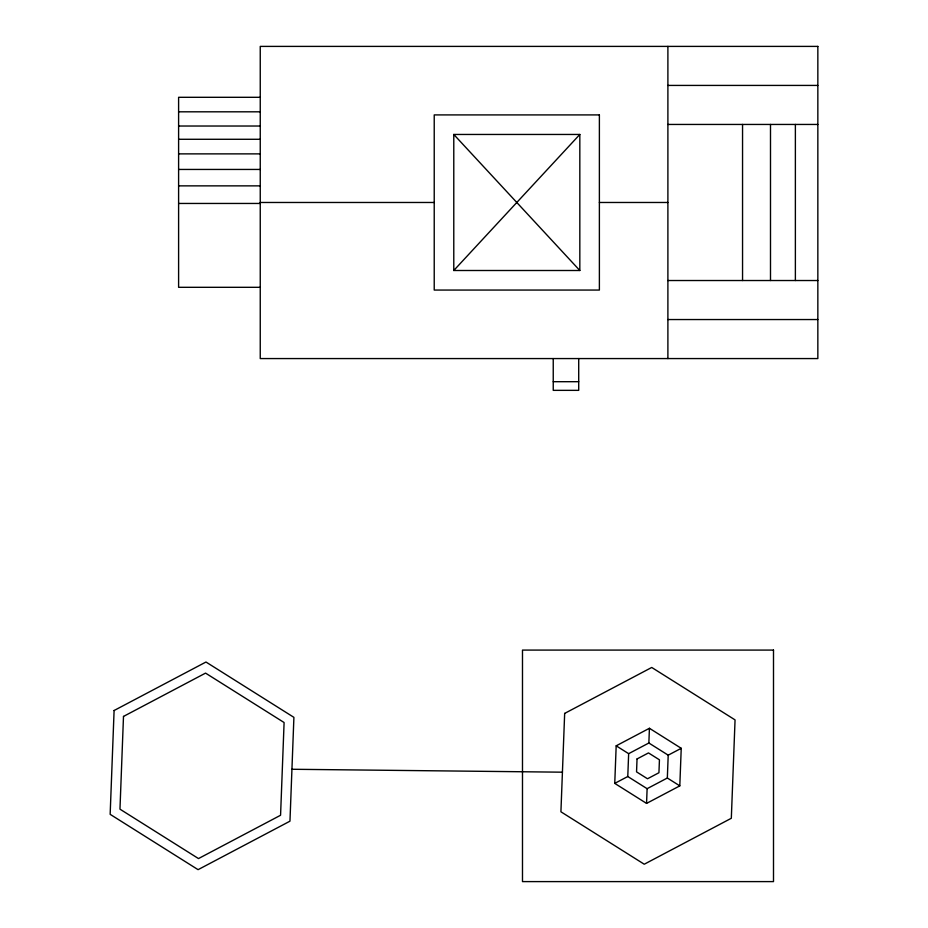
<?xml version="1.0" encoding="UTF-8"?>
<svg xmlns="http://www.w3.org/2000/svg" width="928" height="928" viewBox="0 0 928 928"><rect width="100%" height="100%" fill="white"/><g stroke="black" fill="none" stroke-linecap="round" stroke-linejoin="round"><path stroke-width="1.39" d="M614.754 783.383L616.18 745.822L649.426 728.283L681.233 748.304L679.806 785.865L646.561 803.404L614.754 783.383L627.78 776.516L628.65 753.675L648.858 743.003L668.206 755.172L667.336 778.012L647.118 788.684L627.78 776.516M646.561 803.404L647.118 788.684M648.858 743.003L649.426 728.283M453.78 270.5L579.826 134.456L453.78 134.456L453.78 270.5L579.826 270.5L579.826 134.456M668.206 755.172L681.233 748.304M667.893 85.422L817.846 85.422M260.246 97.301L178.605 97.301L178.605 287.309L260.246 287.309M178.605 111.812L260.246 111.812M667.893 124.445L817.846 124.445M178.605 126.022L260.246 126.022M178.605 139.281L260.246 139.281M178.605 153.874L260.246 153.874M178.605 169.441L260.246 169.441M178.605 185.867L260.246 185.867M260.246 202.478L434.223 202.478M599.384 202.478L667.893 202.478M178.605 203.452L260.246 203.452M667.893 280.523L817.846 280.523M667.893 319.545L817.846 319.545M553.239 381.698L578.712 381.698M291.937 769.266L562.426 772.189M616.18 745.822L628.65 753.675M667.336 778.012L679.806 785.865M453.78 134.456L579.826 270.5M795.377 124.445L795.377 280.523M770.495 124.445L770.495 280.523M742.551 124.445L742.551 280.523M667.893 46.4L667.893 358.568M578.712 358.568L578.712 390.352L553.239 390.352L553.239 358.568M114.098 710.512L110.154 814.332L198.082 869.664L289.965 821.176L293.909 717.356L205.981 662.024L114.098 710.512M123.494 716.428L119.967 809.158L198.499 858.574L280.569 815.26L284.096 722.529L205.552 673.113L123.494 716.428M564.665 713.412L560.918 811.791L644.252 864.223L731.322 818.276L735.057 719.896L651.734 667.464L564.665 713.412M637.037 758.953L636.55 771.876L647.5 778.766L658.938 772.734L659.437 759.812L648.486 752.921L637.037 758.953M817.846 46.4L260.246 46.4L260.246 358.568L817.846 358.568L817.846 46.4M599.384 114.91L434.223 114.91L434.223 290.058L599.384 290.058L599.384 114.91M773.5 650.087L522.487 650.087L522.487 881.6L773.5 881.6L773.5 650.087"/></g></svg>
